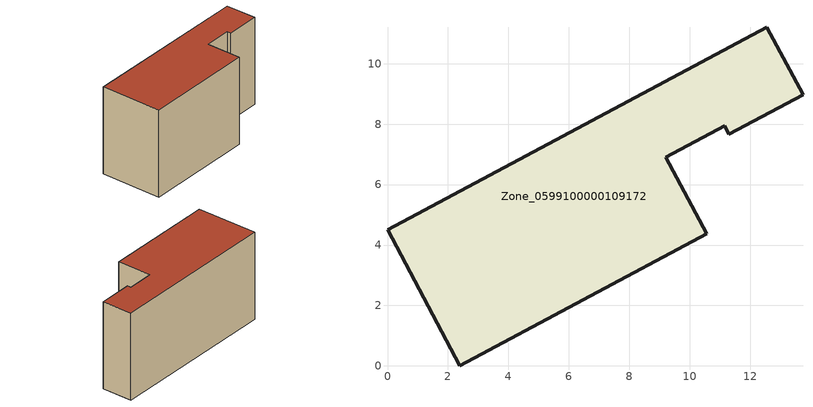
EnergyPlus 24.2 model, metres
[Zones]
Zone_0599100000109172
 floor ground (C_G): 12.55,11.21 13.75,8.97 11.3,7.67 11.16,7.94 9.21,6.9 10.56,4.38 2.39,0 0,4.5 z0
 wall outside (C_F): 2.39,0 10.56,4.38 9.21,6.9 11.16,7.94 11.3,7.67 13.75,8.97 12.55,11.21 0,4.5 2.39,0 z0:7.29
 roof outside (C_R): 12.55,11.21 0,4.5 2.39,0 10.56,4.38 9.21,6.9 11.16,7.94 11.3,7.67 13.75,8.97 z7.29
[BUILDING]
Pand.0599100000109172: North Axis=0; Terrain=City; Loads Convergence Tolerance Value=0.04; Temperature Convergence Tolerance Value=0.4; Solar Distribution=FullExterior; Maximum Number of Warmup Days=25; Minimum Number of Warmup Days=1
[Site:Location]
Rotterdam.The.Hague.AP_ZH_NLD Design_Conditions: Latitude=51.96; Longitude=4.45; Time Zone=1; Elevation=-4.5
[SITE:GROUNDTEMPERATURE:BUILDINGSURFACE]
18, 18, 18, 18, 18, 18, 18, 18, 18, 18, 18, 18
[MATERIAL] Thermal Absorptance=0.9; Solar Absorptance=0.7; Visible Absorptance=0.7
Name | Roughness | Thickness | Conductivity | Density | Specific Heat
G.TI.1975-1991 | MediumSmooth | 0.15 | 0.288461 | 540 | 1210
F.TI.1975-1991 | Rough | 0.3 | 0.230769 | 1920 | 840
R.TI.1975-1991 | MediumRough | 0.2 | 0.153846 | 1500 | 1000
[CONSTRUCTION]
C_G: G.TI.1975-1991
C_F: F.TI.1975-1991
C_R: R.TI.1975-1991
[ZONE]
Zone_0599100000109172: Type=1; Multiplier=1; Ceiling Height=Autocalculate; Volume=Autocalculate; Floor Area=autocalculate; Part of Total Floor Area=Yes
[ZONEINFILTRATION:DESIGNFLOWRATE]
Infil_Zone_0599100000109172: Zone or ZoneList or Space or SpaceList=Zone_0599100000109172; Schedule=AlwaysOn; Design Flow Rate Calculation Method=Flow/Area; Flow Rate per Floor Area=0.003; Constant Term Coefficient=1; Temperature Term Coefficient=0; Velocity Term Coefficient=0; Velocity Squared Term Coefficient=0
[HVACTEMPLATE:ZONE:IDEALLOADSAIRSYSTEM]
Zone_0599100000109172: Maximum Heating Supply Air Temperature=50; Minimum Cooling Supply Air Temperature=13; Maximum Heating Supply Air Humidity Ratio=0.0156; Minimum Cooling Supply Air Humidity Ratio=0.0077; Heating Limit=NoLimit; Cooling Limit=NoLimit; Dehumidification Control Type=ConstantSensibleHeatRatio; Cooling Sensible Heat Ratio=0.7; Dehumidification Setpoint=60; Humidification Control Type=None; Humidification Setpoint=30; Outdoor Air Method=None; Outdoor Air Flow Rate per Person=0.00944; Outdoor Air Flow Rate per Zone Floor Area=0; Outdoor Air Flow Rate per Zone=0; Demand Controlled Ventilation Type=None; Outdoor Air Economizer Type=NoEconomizer; Heat Recovery Type=None; Sensible Heat Recovery Effectiveness=0.7; Latent Heat Recovery Effectiveness=0.65
[ZONECONTROL:THERMOSTAT]
ThermostatControl_Zone_0599100000109172: Zone or ZoneList=Zone_0599100000109172; Control Type Schedule=DualSetpointControlType; Control 1=Thermostat_Zone_0599100000109172; Temperature Difference Between Cutout And Setpoint=0
[THERMOSTATSETPOINT:DUALSETPOINT]
Thermostat_Zone_0599100000109172: Heating Setpoint Temperature Schedule=HeatingSetpoint_Zone_0599100000109172; Cooling Setpoint Temperature Schedule=CoolingSetpoint_Zone_0599100000109172
[SCHEDULE:COMPACT]
HeatingSetpoint_Zone_0599100000109172: Through: 12/31, For: AllDays, Until: 24:00, 21
CoolingSetpoint_Zone_0599100000109172: Through: 12/31, For: AllDays, Until: 24:00, 24
DualSetpointControlType: Through: 12/31, For: AllDays, Until: 24:00, 4
AlwaysOn: Through: 12/31, For: AllDays, Until: 24:00, 1
